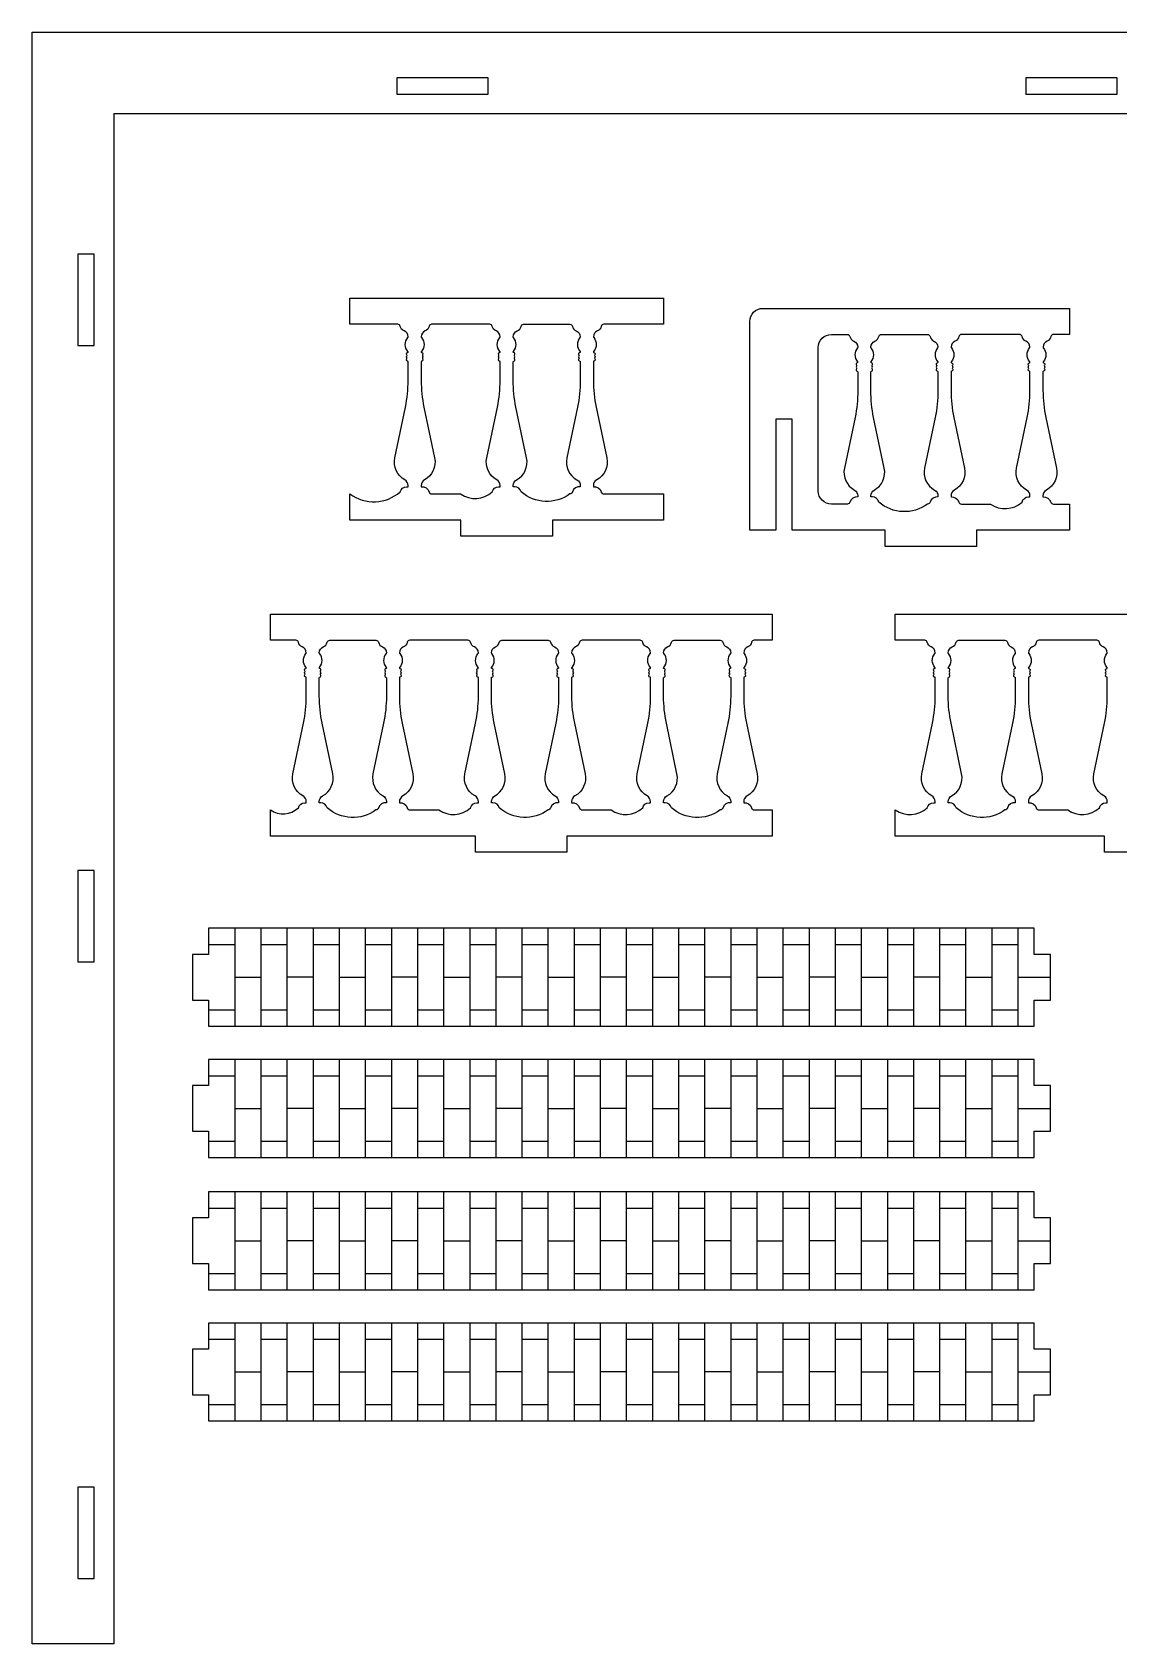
# Model space of a CAD drawing. Extents: x 8164 to 10920, y 152 to 1666.
# Drawn here: x 8882.3 to 9082.1, y 992.7 to 1289.1 of the extents above; entities that cross this region are included whole.
import ezdxf

# ---------------------------------------------------------------- set-up
doc = ezdxf.new("R2010")
doc.units = 0
doc.header["$MEASUREMENT"] = 0
doc.layers.add('LAYER_1', color=18, linetype='CONTINUOUS')

msp = doc.modelspace()

# ---------------------------------------------------------------- linework, layer by layer
at = {"layer": 'LAYER_1'}
for points in [[(8897.27, 1274.09), (8897.27, 992.69), (8882.27, 992.69), (8882.27, 1289.09), (9521.27, 1289.09), (9521.27, 992.69), (9506.27, 992.69), (9506.27, 1274.09)], [(8949.32, 1277.69), (8966.12, 1277.69), (8966.12, 1280.69), (8949.32, 1280.69)], [(9064.97, 1277.69), (9081.77, 1277.69), (9081.77, 1280.69), (9064.97, 1280.69)], [(8893.67, 1231.49), (8893.67, 1248.29), (8890.67, 1248.29), (8890.67, 1231.49)], [(8893.67, 1118.09), (8893.67, 1134.89), (8890.67, 1134.89), (8890.67, 1118.09)], [(9066.51, 1124.29), (8914.71, 1124.29), (8914.71, 1119.49), (8911.71, 1119.49), (8911.71, 1111.09), (8914.71, 1111.09), (8914.71, 1106.29), (9066.51, 1106.29), (9066.51, 1111.09), (9069.51, 1111.09), (9069.51, 1119.49), (9066.51, 1119.49)], [(9066.51, 1100.16), (8914.71, 1100.16), (8914.71, 1095.36), (8911.71, 1095.36), (8911.71, 1086.96), (8914.71, 1086.96), (8914.71, 1082.16), (9066.51, 1082.16), (9066.51, 1086.96), (9069.51, 1086.96), (9069.51, 1095.36), (9066.51, 1095.36)], [(9066.51, 1075.81), (8914.71, 1075.81), (8914.71, 1071.01), (8911.71, 1071.01), (8911.71, 1062.61), (8914.71, 1062.61), (8914.71, 1057.81), (9066.51, 1057.81), (9066.51, 1062.61), (9069.51, 1062.61), (9069.51, 1071.01), (9066.51, 1071.01)], [(9066.51, 1051.69), (8914.71, 1051.69), (8914.71, 1046.89), (8911.71, 1046.89), (8911.71, 1038.49), (8914.71, 1038.49), (8914.71, 1033.69), (9066.51, 1033.69), (9066.51, 1038.49), (9069.51, 1038.49), (9069.51, 1046.89), (9066.51, 1046.89)], [(8893.67, 1004.69), (8893.67, 1021.49), (8890.67, 1021.49), (8890.67, 1004.69)]]:
    msp.add_lwpolyline(points, close=True, dxfattribs=at)
for points in [[(8940.67, 1199.38), (8940.67, 1204.18, 0.352171), (8949.95, 1204.56, -0.352171), (8951.12, 1205.5), (8951.39, 1205.5), (8951.39, 1205.7, 0.272519), (8950.78, 1206.75, -0.328849), (8948.93, 1210.8), (8950.88, 1220.13, 0.051698), (8951.39, 1225.05), (8951.39, 1228.49, 0.366837), (8951.29, 1228.61, -0.600564), (8951.15, 1229.05, 0.39765), (8951.15, 1229.21, -0.39765), (8951.15, 1229.57, 0.39765), (8951.15, 1229.74, -0.594353), (8951.29, 1230.18, 0.584261), (8951.36, 1230.37, -0.375636), (8951.34, 1232.92, 0.187098), (8951.39, 1233.08, 0.294683), (8950.66, 1234.15, -0.244569), (8949.95, 1235, 0.352171), (8949.48, 1235.38), (8940.67, 1235.38), (8940.67, 1240.18), (8998.35, 1240.18), (8998.35, 1235.38), (8987.37, 1235.38, 0.352171), (8986.9, 1235, -0.244569), (8986.19, 1234.15, 0.294683), (8985.45, 1233.08, 0.187098), (8985.51, 1232.92, -0.375636), (8985.49, 1230.37, 0.584261), (8985.55, 1230.18, -0.594353), (8985.7, 1229.74, 0.39765), (8985.7, 1229.57, -0.39765), (8985.7, 1229.21, 0.39765), (8985.7, 1229.05, -0.600564), (8985.55, 1228.61, 0.366837), (8985.45, 1228.49), (8985.45, 1225.05, 0.051698), (8985.96, 1220.13), (8987.92, 1210.8, -0.328849), (8986.07, 1206.75, 0.272519), (8985.45, 1205.7), (8985.45, 1205.5, -0.352171), (8986.9, 1204.56, 0.352171), (8987.37, 1204.18), (8998.35, 1204.18), (8998.35, 1199.38), (8977.91, 1199.38), (8977.91, 1196.38), (8961.11, 1196.38), (8961.11, 1199.38)], [(9073.02, 1197.51), (9055.92, 1197.51), (9055.92, 1194.51), (9039.12, 1194.51), (9039.12, 1197.51), (9022.02, 1197.51), (9022.02, 1217.91), (9019.02, 1217.91), (9019.02, 1197.51), (9014.22, 1197.51), (9014.22, 1235.91, -0.414214), (9016.62, 1238.31), (9073.02, 1238.31), (9073.02, 1233.51), (9070.05, 1233.51, 0.352171), (9069.58, 1233.13, -0.244569), (9068.87, 1232.28, 0.294683), (9068.14, 1231.21, 0.187098), (9068.19, 1231.05, -0.375636), (9068.17, 1228.5, 0.584261), (9068.24, 1228.31, -0.594353), (9068.38, 1227.87, 0.39765), (9068.38, 1227.7, -0.39765), (9068.38, 1227.34, 0.39765), (9068.38, 1227.18, -0.600564), (9068.24, 1226.74, 0.366837), (9068.13, 1226.62), (9068.13, 1223.18, 0.051698), (9068.65, 1218.26), (9070.6, 1208.93, -0.328849), (9068.75, 1204.88, 0.272519), (9068.13, 1203.83), (9068.13, 1203.63, -0.352171), (9069.58, 1202.69, 0.352171), (9070.05, 1202.31), (9073.02, 1202.31)], [(8961.05, 1204.18, 0.352171), (8966.86, 1204.56, -0.352171), (8968.03, 1205.5), (8968.31, 1205.5), (8968.31, 1205.7, 0.272519), (8967.69, 1206.75, -0.328849), (8965.84, 1210.8), (8967.8, 1220.13, 0.051698), (8968.31, 1225.05), (8968.31, 1228.49, 0.366837), (8968.21, 1228.61, -0.600564), (8968.06, 1229.05, 0.39765), (8968.06, 1229.21, -0.39765), (8968.06, 1229.57, 0.39765), (8968.06, 1229.74, -0.594353), (8968.21, 1230.18, 0.584261), (8968.27, 1230.37, -0.375636), (8968.25, 1232.92, 0.187098), (8968.31, 1233.08, 0.294683), (8967.57, 1234.15, -0.244569), (8966.86, 1235, 0.352171), (8966.39, 1235.38), (8955.71, 1235.38, 0.352171), (8955.24, 1235, -0.244569), (8954.53, 1234.15, 0.294683), (8953.79, 1233.08, 0.187098), (8953.85, 1232.92, -0.375636), (8953.83, 1230.37, 0.584261), (8953.9, 1230.18, -0.594353), (8954.04, 1229.74, 0.39765), (8954.04, 1229.57, -0.39765), (8954.04, 1229.21, 0.39765), (8954.04, 1229.05, -0.600564), (8953.89, 1228.61, 0.366837), (8953.79, 1228.49), (8953.79, 1225.05, 0.051698), (8954.3, 1220.13), (8956.26, 1210.8, -0.328849), (8954.41, 1206.75, 0.272519), (8953.79, 1205.7), (8953.79, 1205.5, -0.352171), (8955.24, 1204.56, 0.352171), (8955.71, 1204.18)], [(8981.13, 1235.38, -0.352171), (8981.6, 1235, 0.244569), (8982.31, 1234.15, -0.294683), (8983.05, 1233.08, -0.187098), (8982.99, 1232.92, 0.375636), (8983.01, 1230.37, -0.584261), (8982.94, 1230.18, 0.594353), (8982.8, 1229.74, -0.39765), (8982.8, 1229.57, 0.39765), (8982.8, 1229.21, -0.39765), (8982.8, 1229.05, 0.600564), (8982.95, 1228.61, -0.366837), (8983.05, 1228.49), (8983.05, 1225.05, -0.051698), (8982.54, 1220.13), (8980.58, 1210.8, 0.328849), (8982.43, 1206.75, -0.272519), (8983.05, 1205.7), (8983.05, 1205.5, 0.352171), (8981.6, 1204.56, -0.352171), (8981.13, 1204.18, -0.352171), (8972.16, 1204.56, 0.352171), (8970.99, 1205.5), (8970.71, 1205.5), (8970.71, 1205.7, -0.272519), (8971.33, 1206.75, 0.328849), (8973.18, 1210.8), (8971.22, 1220.13, -0.051698), (8970.71, 1225.05), (8970.71, 1228.49, -0.366837), (8970.81, 1228.61, 0.600564), (8970.96, 1229.05, -0.39765), (8970.96, 1229.21, 0.39765), (8970.96, 1229.57, -0.39765), (8970.96, 1229.74, 0.594353), (8970.82, 1230.18, -0.584261), (8970.75, 1230.37, 0.375636), (8970.77, 1232.92, -0.187098), (8970.71, 1233.08, -0.294683), (8971.45, 1234.15, 0.244569), (8972.16, 1235, -0.352171), (8972.63, 1235.38)], [(9033.46, 1204.88, -0.272519), (9034.08, 1203.83), (9034.08, 1203.63, 0.352171), (9032.63, 1202.69, -0.352171), (9032.16, 1202.31), (9029.22, 1202.31, -0.414214), (9026.82, 1204.71), (9026.82, 1231.11, -0.414214), (9029.22, 1233.51), (9032.16, 1233.51, -0.352171), (9032.63, 1233.13, 0.244569), (9033.34, 1232.28, -0.294683), (9034.08, 1231.21, -0.187098), (9034.02, 1231.05, 0.375636), (9034.04, 1228.5, -0.584261), (9033.97, 1228.31, 0.594353), (9033.83, 1227.87, -0.39765), (9033.83, 1227.7, 0.39765), (9033.83, 1227.34, -0.39765), (9033.83, 1227.18, 0.600564), (9033.98, 1226.74, -0.366837), (9034.08, 1226.62), (9034.08, 1223.18, -0.051698), (9033.57, 1218.26), (9031.61, 1208.93, 0.328849)], [(9046.9, 1233.51, -0.352171), (9047.37, 1233.13, 0.244569), (9048.08, 1232.28, -0.294683), (9048.82, 1231.21, -0.187098), (9048.76, 1231.05, 0.375636), (9048.78, 1228.5, -0.584261), (9048.71, 1228.31, 0.594353), (9048.57, 1227.87, -0.39765), (9048.57, 1227.7, 0.39765), (9048.57, 1227.34, -0.39765), (9048.57, 1227.18, 0.600564), (9048.72, 1226.74, -0.366837), (9048.82, 1226.62), (9048.82, 1223.18, -0.051698), (9048.31, 1218.26), (9046.35, 1208.93, 0.328849), (9048.2, 1204.88, -0.272519), (9048.82, 1203.83), (9048.82, 1203.63, 0.352171), (9047.37, 1202.69, -0.352171), (9046.9, 1202.31, -0.352171), (9037.93, 1202.69, 0.352171), (9036.76, 1203.63), (9036.48, 1203.63), (9036.48, 1203.83, -0.272519), (9037.1, 1204.88, 0.328849), (9038.95, 1208.93), (9036.99, 1218.26, -0.051698), (9036.48, 1223.18), (9036.48, 1226.62, -0.366837), (9036.58, 1226.74, 0.600564), (9036.73, 1227.18, -0.39765), (9036.73, 1227.34, 0.39765), (9036.73, 1227.7, -0.39765), (9036.73, 1227.87, 0.594353), (9036.59, 1228.31, -0.584261), (9036.52, 1228.5, 0.375636), (9036.54, 1231.05, -0.187098), (9036.48, 1231.21, -0.294683), (9037.22, 1232.28, 0.244569), (9037.93, 1233.13, -0.352171), (9038.4, 1233.51)], [(9058.48, 1202.31, 0.352171), (9064.29, 1202.69, -0.352171), (9065.46, 1203.63), (9065.73, 1203.63), (9065.73, 1203.83, 0.272519), (9065.12, 1204.88, -0.328849), (9063.27, 1208.93), (9065.22, 1218.26, 0.051698), (9065.73, 1223.18), (9065.73, 1226.62, 0.366837), (9065.63, 1226.74, -0.600564), (9065.49, 1227.18, 0.39765), (9065.49, 1227.34, -0.39765), (9065.49, 1227.7, 0.39765), (9065.49, 1227.87, -0.594353), (9065.63, 1228.31, 0.584261), (9065.7, 1228.5, -0.375636), (9065.68, 1231.05, 0.187098), (9065.73, 1231.21, 0.294683), (9065, 1232.28, -0.244569), (9064.29, 1233.13, 0.352171), (9063.82, 1233.51), (9053.14, 1233.51, 0.352171), (9052.67, 1233.13, -0.244569), (9051.96, 1232.28, 0.294683), (9051.22, 1231.21, 0.187098), (9051.28, 1231.05, -0.375636), (9051.26, 1228.5, 0.584261), (9051.32, 1228.31, -0.594353), (9051.47, 1227.87, 0.39765), (9051.47, 1227.7, -0.39765), (9051.47, 1227.34, 0.39765), (9051.47, 1227.18, -0.600564), (9051.32, 1226.74, 0.366837), (9051.22, 1226.62), (9051.22, 1223.18, 0.051698), (9051.73, 1218.26), (9053.69, 1208.93, -0.328849), (9051.84, 1204.88, 0.272519), (9051.22, 1203.83), (9051.22, 1203.63, -0.352171), (9052.67, 1202.69, 0.352171), (9053.14, 1202.31)], [(9018.33, 1177.26), (9015.02, 1177.26, 0.352171), (9014.55, 1176.89, -0.244569), (9013.84, 1176.04, 0.294683), (9013.1, 1174.96, 0.187098), (9013.16, 1174.8, -0.375636), (9013.14, 1172.26, 0.584261), (9013.21, 1172.06, -0.594353), (9013.35, 1171.62, 0.39765), (9013.35, 1171.45, -0.39765), (9013.35, 1171.09, 0.39765), (9013.35, 1170.93, -0.600564), (9013.2, 1170.49, 0.366837), (9013.1, 1170.37), (9013.1, 1166.93, 0.051698), (9013.61, 1162.01), (9015.57, 1152.68, -0.328849), (9013.72, 1148.63, 0.272519), (9013.1, 1147.58), (9013.1, 1147.38, -0.352171), (9014.55, 1146.44, 0.352171), (9015.02, 1146.06), (9018.33, 1146.06), (9018.33, 1141.26), (8980.6, 1141.26), (8980.6, 1138.26), (8963.8, 1138.26), (8963.8, 1141.26), (8926.06, 1141.26), (8926.06, 1146.06, 0.352171), (8931.21, 1146.44, -0.352171), (8932.38, 1147.38), (8932.66, 1147.38), (8932.66, 1147.58, 0.272519), (8932.04, 1148.63, -0.328849), (8930.19, 1152.68), (8932.15, 1162.01, 0.051698), (8932.66, 1166.93), (8932.66, 1170.37, 0.366837), (8932.56, 1170.49, -0.600564), (8932.41, 1170.93, 0.39765), (8932.41, 1171.09, -0.39765), (8932.41, 1171.45, 0.39765), (8932.41, 1171.62, -0.594353), (8932.55, 1172.06, 0.584261), (8932.62, 1172.26, -0.375636), (8932.6, 1174.8, 0.187098), (8932.66, 1174.96, 0.294683), (8931.92, 1176.04, -0.244569), (8931.21, 1176.89, 0.352171), (8930.74, 1177.26), (8926.06, 1177.26), (8926.06, 1182.06), (9018.33, 1182.06)], [(8945.48, 1177.26, -0.352171), (8945.95, 1176.89, 0.244569), (8946.66, 1176.04, -0.294683), (8947.39, 1174.96, -0.187098), (8947.34, 1174.8, 0.375636), (8947.36, 1172.26, -0.584261), (8947.29, 1172.06, 0.594353), (8947.15, 1171.62, -0.39765), (8947.15, 1171.45, 0.39765), (8947.15, 1171.09, -0.39765), (8947.15, 1170.93, 0.600564), (8947.29, 1170.49, -0.366837), (8947.39, 1170.37), (8947.39, 1166.93, -0.051698), (8946.88, 1162.01), (8944.93, 1152.68, 0.328849), (8946.78, 1148.63, -0.272519), (8947.39, 1147.58), (8947.39, 1147.38, 0.352171), (8945.95, 1146.44, -0.352171), (8945.48, 1146.06, -0.352171), (8936.5, 1146.44, 0.352171), (8935.33, 1147.38), (8935.06, 1147.38), (8935.06, 1147.58, -0.272519), (8935.67, 1148.63, 0.328849), (8937.52, 1152.68), (8935.57, 1162.01, -0.051698), (8935.06, 1166.93), (8935.06, 1170.37, -0.366837), (8935.16, 1170.49, 0.600564), (8935.3, 1170.93, -0.39765), (8935.3, 1171.09, 0.39765), (8935.3, 1171.45, -0.39765), (8935.3, 1171.62, 0.594353), (8935.16, 1172.06, -0.584261), (8935.09, 1172.26, 0.375636), (8935.11, 1174.8, -0.187098), (8935.06, 1174.96, -0.294683), (8935.79, 1176.04, 0.244569), (8936.5, 1176.89, -0.352171), (8936.97, 1177.26)], [(8957.05, 1146.06, 0.352171), (8962.86, 1146.44, -0.352171), (8964.03, 1147.38), (8964.31, 1147.38), (8964.31, 1147.58, 0.272519), (8963.69, 1148.63, -0.328849), (8961.84, 1152.68), (8963.8, 1162.01, 0.051698), (8964.31, 1166.93), (8964.31, 1170.37, 0.366837), (8964.21, 1170.49, -0.600564), (8964.06, 1170.93, 0.39765), (8964.06, 1171.09, -0.39765), (8964.06, 1171.45, 0.39765), (8964.06, 1171.62, -0.594353), (8964.21, 1172.06, 0.584261), (8964.27, 1172.26, -0.375636), (8964.25, 1174.8, 0.187098), (8964.31, 1174.96, 0.294683), (8963.57, 1176.04, -0.244569), (8962.86, 1176.89, 0.352171), (8962.39, 1177.26), (8951.71, 1177.26, 0.352171), (8951.24, 1176.89, -0.244569), (8950.53, 1176.04, 0.294683), (8949.79, 1174.96, 0.187098), (8949.85, 1174.8, -0.375636), (8949.83, 1172.26, 0.584261), (8949.9, 1172.06, -0.594353), (8950.04, 1171.62, 0.39765), (8950.04, 1171.45, -0.39765), (8950.04, 1171.09, 0.39765), (8950.04, 1170.93, -0.600564), (8949.89, 1170.49, 0.366837), (8949.79, 1170.37), (8949.79, 1166.93, 0.051698), (8950.3, 1162.01), (8952.26, 1152.68, -0.328849), (8950.41, 1148.63, 0.272519), (8949.79, 1147.58), (8949.79, 1147.38, -0.352171), (8951.24, 1146.44, 0.352171), (8951.71, 1146.06)], [(8977.13, 1177.26, -0.352171), (8977.6, 1176.89, 0.244569), (8978.31, 1176.04, -0.294683), (8979.05, 1174.96, -0.187098), (8978.99, 1174.8, 0.375636), (8979.01, 1172.26, -0.584261), (8978.94, 1172.06, 0.594353), (8978.8, 1171.62, -0.39765), (8978.8, 1171.45, 0.39765), (8978.8, 1171.09, -0.39765), (8978.8, 1170.93, 0.600564), (8978.95, 1170.49, -0.366837), (8979.05, 1170.37), (8979.05, 1166.93, -0.051698), (8978.54, 1162.01), (8976.58, 1152.68, 0.328849), (8978.43, 1148.63, -0.272519), (8979.05, 1147.58), (8979.05, 1147.38, 0.352171), (8977.6, 1146.44, -0.352171), (8977.13, 1146.06, -0.352171), (8968.16, 1146.44, 0.352171), (8966.99, 1147.38), (8966.71, 1147.38), (8966.71, 1147.58, -0.272519), (8967.33, 1148.63, 0.328849), (8969.18, 1152.68), (8967.22, 1162.01, -0.051698), (8966.71, 1166.93), (8966.71, 1170.37, -0.366837), (8966.81, 1170.49, 0.600564), (8966.96, 1170.93, -0.39765), (8966.96, 1171.09, 0.39765), (8966.96, 1171.45, -0.39765), (8966.96, 1171.62, 0.594353), (8966.82, 1172.06, -0.584261), (8966.75, 1172.26, 0.375636), (8966.77, 1174.8, -0.187098), (8966.71, 1174.96, -0.294683), (8967.45, 1176.04, 0.244569), (8968.16, 1176.89, -0.352171), (8968.63, 1177.26)], [(8988.71, 1146.06, 0.352171), (8994.52, 1146.44, -0.352171), (8995.69, 1147.38), (8995.97, 1147.38), (8995.97, 1147.58, 0.272519), (8995.35, 1148.63, -0.328849), (8993.5, 1152.68), (8995.46, 1162.01, 0.051698), (8995.97, 1166.93), (8995.97, 1170.37, 0.366837), (8995.87, 1170.49, -0.600564), (8995.72, 1170.93, 0.39765), (8995.72, 1171.09, -0.39765), (8995.72, 1171.45, 0.39765), (8995.72, 1171.62, -0.594353), (8995.86, 1172.06, 0.584261), (8995.93, 1172.26, -0.375636), (8995.91, 1174.8, 0.187098), (8995.96, 1174.96, 0.294683), (8995.23, 1176.04, -0.244569), (8994.52, 1176.89, 0.352171), (8994.05, 1177.26), (8983.37, 1177.26, 0.352171), (8982.9, 1176.89, -0.244569), (8982.19, 1176.04, 0.294683), (8981.45, 1174.96, 0.187098), (8981.51, 1174.8, -0.375636), (8981.49, 1172.26, 0.584261), (8981.55, 1172.06, -0.594353), (8981.7, 1171.62, 0.39765), (8981.7, 1171.45, -0.39765), (8981.7, 1171.09, 0.39765), (8981.7, 1170.93, -0.600564), (8981.55, 1170.49, 0.366837), (8981.45, 1170.37), (8981.45, 1166.93, 0.051698), (8981.96, 1162.01), (8983.92, 1152.68, -0.328849), (8982.07, 1148.63, 0.272519), (8981.45, 1147.58), (8981.45, 1147.38, -0.352171), (8982.9, 1146.44, 0.352171), (8983.37, 1146.06)], [(9008.79, 1177.26, -0.352171), (9009.26, 1176.89, 0.244569), (9009.97, 1176.04, -0.294683), (9010.7, 1174.96, -0.187098), (9010.65, 1174.8, 0.375636), (9010.67, 1172.26, -0.584261), (9010.6, 1172.06, 0.594353), (9010.46, 1171.62, -0.39765), (9010.46, 1171.45, 0.39765), (9010.46, 1171.09, -0.39765), (9010.46, 1170.93, 0.600564), (9010.6, 1170.49, -0.366837), (9010.7, 1170.37), (9010.7, 1166.93, -0.051698), (9010.19, 1162.01), (9008.24, 1152.68, 0.328849), (9010.09, 1148.63, -0.272519), (9010.7, 1147.58), (9010.7, 1147.38, 0.352171), (9009.26, 1146.44, -0.352171), (9008.79, 1146.06, -0.352171), (8999.81, 1146.44, 0.352171), (8998.64, 1147.38), (8998.37, 1147.38), (8998.37, 1147.58, -0.272519), (8998.98, 1148.63, 0.328849), (9000.83, 1152.68), (8998.88, 1162.01, -0.051698), (8998.37, 1166.93), (8998.37, 1170.37, -0.366837), (8998.47, 1170.49, 0.600564), (8998.61, 1170.93, -0.39765), (8998.61, 1171.09, 0.39765), (8998.61, 1171.45, -0.39765), (8998.61, 1171.62, 0.594353), (8998.47, 1172.06, -0.584261), (8998.4, 1172.26, 0.375636), (8998.42, 1174.8, -0.187098), (8998.37, 1174.96, -0.294683), (8999.1, 1176.04, 0.244569), (8999.81, 1176.89, -0.352171), (9000.28, 1177.26)], [(9061.13, 1177.26, -0.352171), (9061.6, 1176.89, 0.244569), (9062.31, 1176.04, -0.294683), (9063.04, 1174.96, -0.187098), (9062.99, 1174.8, 0.375636), (9063.01, 1172.26, -0.584261), (9062.94, 1172.06, 0.594353), (9062.8, 1171.62, -0.39765), (9062.8, 1171.45, 0.39765), (9062.8, 1171.09, -0.39765), (9062.8, 1170.93, 0.600564), (9062.94, 1170.49, -0.366837), (9063.04, 1170.37), (9063.04, 1166.93, -0.051698), (9062.53, 1162.01), (9060.58, 1152.68, 0.328849), (9062.43, 1148.63, -0.272519), (9063.04, 1147.58), (9063.04, 1147.38, 0.352171), (9061.6, 1146.44, -0.352171), (9061.13, 1146.06, -0.352171), (9052.15, 1146.44, 0.352171), (9050.98, 1147.38), (9050.71, 1147.38), (9050.71, 1147.58, -0.272519), (9051.32, 1148.63, 0.328849), (9053.17, 1152.68), (9051.22, 1162.01, -0.051698), (9050.71, 1166.93), (9050.71, 1170.37, -0.366837), (9050.81, 1170.49, 0.600564), (9050.95, 1170.93, -0.39765), (9050.95, 1171.09, 0.39765), (9050.95, 1171.45, -0.39765), (9050.95, 1171.62, 0.594353), (9050.81, 1172.06, -0.584261), (9050.74, 1172.26, 0.375636), (9050.76, 1174.8, -0.187098), (9050.71, 1174.96, -0.294683), (9051.44, 1176.04, 0.244569), (9052.15, 1176.89, -0.352171), (9052.62, 1177.26)], [(9072.7, 1146.06, 0.352171), (9078.51, 1146.44, -0.352171), (9079.68, 1147.38), (9079.96, 1147.38), (9079.96, 1147.58, 0.272519), (9079.34, 1148.63, -0.328849), (9077.49, 1152.68), (9079.45, 1162.01, 0.051698), (9079.96, 1166.93), (9079.96, 1170.37, 0.366837), (9079.86, 1170.49, -0.600564), (9079.71, 1170.93, 0.39765), (9079.71, 1171.09, -0.39765), (9079.71, 1171.45, 0.39765), (9079.71, 1171.62, -0.594353), (9079.86, 1172.06, 0.584261), (9079.92, 1172.26, -0.375636), (9079.9, 1174.8, 0.187098), (9079.96, 1174.96, 0.294683), (9079.22, 1176.04, -0.244569), (9078.51, 1176.89, 0.352171), (9078.04, 1177.26), (9067.36, 1177.26, 0.352171), (9066.89, 1176.89, -0.244569), (9066.18, 1176.04, 0.294683), (9065.44, 1174.96, 0.187098), (9065.5, 1174.8, -0.375636), (9065.48, 1172.26, 0.584261), (9065.55, 1172.06, -0.594353), (9065.69, 1171.62, 0.39765), (9065.69, 1171.45, -0.39765), (9065.69, 1171.09, 0.39765), (9065.69, 1170.93, -0.600564), (9065.54, 1170.49, 0.366837), (9065.44, 1170.37), (9065.44, 1166.93, 0.051698), (9065.95, 1162.01), (9067.91, 1152.68, -0.328849), (9066.06, 1148.63, 0.272519), (9065.44, 1147.58), (9065.44, 1147.38, -0.352171), (9066.89, 1146.44, 0.352171), (9067.36, 1146.06)]]:
    msp.add_lwpolyline(points, format="xyb", close=True, dxfattribs=at)
msp.add_lwpolyline([(9096.25, 1138.26), (9079.45, 1138.26), (9079.45, 1141.26), (9040.96, 1141.26), (9040.96, 1146.06, 0.352171), (9046.86, 1146.44, -0.352171), (9048.03, 1147.38), (9048.31, 1147.38), (9048.31, 1147.58, 0.272519), (9047.69, 1148.63, -0.328849), (9045.84, 1152.68), (9047.8, 1162.01, 0.051698), (9048.31, 1166.93), (9048.31, 1170.37, 0.366837), (9048.21, 1170.49, -0.600564), (9048.06, 1170.93, 0.39765), (9048.06, 1171.09, -0.39765), (9048.06, 1171.45, 0.39765), (9048.06, 1171.62, -0.594353), (9048.2, 1172.06, 0.584261), (9048.27, 1172.26, -0.375636), (9048.25, 1174.8, 0.187098), (9048.31, 1174.96, 0.294683), (9047.57, 1176.04, -0.244569), (9046.86, 1176.89, 0.352171), (9046.39, 1177.26), (9040.96, 1177.26), (9040.96, 1182.06), (9134.73, 1182.06)], format="xyb", dxfattribs=at)
for points in [[(8919.51, 1124.29), (8919.51, 1106.29)], [(8924.31, 1124.29), (8924.31, 1106.29)], [(8929.11, 1124.29), (8929.11, 1106.29)], [(8933.91, 1124.29), (8933.91, 1106.29)], [(8938.71, 1124.29), (8938.71, 1106.29)], [(8943.51, 1124.29), (8943.51, 1106.29)], [(8948.31, 1124.29), (8948.31, 1106.29)], [(8953.11, 1124.29), (8953.11, 1106.29)], [(8957.91, 1124.29), (8957.91, 1106.29)], [(8962.71, 1124.29), (8962.71, 1106.29)], [(8967.51, 1124.29), (8967.51, 1106.29)], [(8972.31, 1124.29), (8972.31, 1106.29)], [(8977.11, 1124.29), (8977.11, 1106.29)], [(8981.91, 1124.29), (8981.91, 1106.29)], [(8986.71, 1124.29), (8986.71, 1106.29)], [(8991.51, 1124.29), (8991.51, 1106.29)], [(8996.31, 1124.29), (8996.31, 1106.29)], [(9001.11, 1124.29), (9001.11, 1106.29)], [(9005.91, 1124.29), (9005.91, 1106.29)], [(9010.71, 1124.29), (9010.71, 1106.29)], [(9015.51, 1124.29), (9015.51, 1106.29)], [(9020.31, 1124.29), (9020.31, 1106.29)], [(9025.11, 1124.29), (9025.11, 1106.29)], [(9029.91, 1124.29), (9029.91, 1106.29)], [(9034.71, 1124.29), (9034.71, 1106.29)], [(9039.51, 1124.29), (9039.51, 1106.29)], [(9044.31, 1124.29), (9044.31, 1106.29)], [(9049.11, 1124.29), (9049.11, 1106.29)], [(9053.91, 1124.29), (9053.91, 1106.29)], [(9058.71, 1124.29), (9058.71, 1106.29)], [(9063.51, 1124.29), (9063.51, 1106.29)], [(8914.71, 1121.29), (8919.51, 1121.29)], [(8924.31, 1121.29), (8929.11, 1121.29)], [(8933.91, 1121.29), (8938.71, 1121.29)], [(8943.51, 1121.29), (8948.31, 1121.29)], [(8953.11, 1121.29), (8957.91, 1121.29)], [(8962.71, 1121.29), (8967.51, 1121.29)], [(8972.31, 1121.29), (8977.11, 1121.29)], [(8981.91, 1121.29), (8986.71, 1121.29)], [(8991.51, 1121.29), (8996.31, 1121.29)], [(9001.11, 1121.29), (9005.91, 1121.29)], [(9010.71, 1121.29), (9015.51, 1121.29)], [(9020.31, 1121.29), (9025.11, 1121.29)], [(9029.91, 1121.29), (9034.71, 1121.29)], [(9039.51, 1121.29), (9044.31, 1121.29)], [(9049.11, 1121.29), (9053.91, 1121.29)], [(9058.71, 1121.29), (9063.51, 1121.29)], [(8919.51, 1115.29), (8924.31, 1115.29)], [(8933.91, 1115.29), (8929.11, 1115.29)], [(8938.71, 1115.29), (8943.51, 1115.29)], [(8953.11, 1115.29), (8948.31, 1115.29)], [(8957.91, 1115.29), (8962.71, 1115.29)], [(8972.31, 1115.29), (8967.51, 1115.29)], [(8977.11, 1115.29), (8981.91, 1115.29)], [(8991.51, 1115.29), (8986.71, 1115.29)], [(8996.31, 1115.29), (9001.11, 1115.29)], [(9010.71, 1115.29), (9005.91, 1115.29)], [(9015.51, 1115.29), (9020.31, 1115.29)], [(9029.91, 1115.29), (9025.11, 1115.29)], [(9034.71, 1115.29), (9039.51, 1115.29)], [(9049.11, 1115.29), (9044.31, 1115.29)], [(9053.91, 1115.29), (9058.71, 1115.29)], [(9063.51, 1115.29), (9069.51, 1115.29)], [(8914.71, 1109.29), (8919.51, 1109.29)], [(8924.31, 1109.29), (8929.11, 1109.29)], [(8933.91, 1109.29), (8938.71, 1109.29)], [(8943.51, 1109.29), (8948.31, 1109.29)], [(8953.11, 1109.29), (8957.91, 1109.29)], [(8962.71, 1109.29), (8967.51, 1109.29)], [(8972.31, 1109.29), (8977.11, 1109.29)], [(8981.91, 1109.29), (8986.71, 1109.29)], [(8991.51, 1109.29), (8996.31, 1109.29)], [(9001.11, 1109.29), (9005.91, 1109.29)], [(9010.71, 1109.29), (9015.51, 1109.29)], [(9020.31, 1109.29), (9025.11, 1109.29)], [(9029.91, 1109.29), (9034.71, 1109.29)], [(9039.51, 1109.29), (9044.31, 1109.29)], [(9049.11, 1109.29), (9053.91, 1109.29)], [(9058.71, 1109.29), (9063.51, 1109.29)], [(8919.51, 1100.16), (8919.51, 1082.16)], [(8924.31, 1100.16), (8924.31, 1082.16)], [(8929.11, 1100.16), (8929.11, 1082.16)], [(8933.91, 1100.16), (8933.91, 1082.16)], [(8938.71, 1100.16), (8938.71, 1082.16)], [(8943.51, 1100.16), (8943.51, 1082.16)], [(8948.31, 1100.16), (8948.31, 1082.16)], [(8953.11, 1100.16), (8953.11, 1082.16)], [(8957.91, 1100.16), (8957.91, 1082.16)], [(8962.71, 1100.16), (8962.71, 1082.16)], [(8967.51, 1100.16), (8967.51, 1082.16)], [(8972.31, 1100.16), (8972.31, 1082.16)], [(8977.11, 1100.16), (8977.11, 1082.16)], [(8981.91, 1100.16), (8981.91, 1082.16)], [(8986.71, 1100.16), (8986.71, 1082.16)], [(8991.51, 1100.16), (8991.51, 1082.16)], [(8996.31, 1100.16), (8996.31, 1082.16)], [(9001.11, 1100.16), (9001.11, 1082.16)], [(9005.91, 1100.16), (9005.91, 1082.16)], [(9010.71, 1100.16), (9010.71, 1082.16)], [(9015.51, 1100.16), (9015.51, 1082.16)], [(9020.31, 1100.16), (9020.31, 1082.16)], [(9025.11, 1100.16), (9025.11, 1082.16)], [(9029.91, 1100.16), (9029.91, 1082.16)], [(9034.71, 1100.16), (9034.71, 1082.16)], [(9039.51, 1100.16), (9039.51, 1082.16)], [(9044.31, 1100.16), (9044.31, 1082.16)], [(9049.11, 1100.16), (9049.11, 1082.16)], [(9053.91, 1100.16), (9053.91, 1082.16)], [(9058.71, 1100.16), (9058.71, 1082.16)], [(9063.51, 1100.16), (9063.51, 1082.16)], [(8914.71, 1097.16), (8919.51, 1097.16)], [(8924.31, 1097.16), (8929.11, 1097.16)], [(8933.91, 1097.16), (8938.71, 1097.16)], [(8943.51, 1097.16), (8948.31, 1097.16)], [(8953.11, 1097.16), (8957.91, 1097.16)], [(8962.71, 1097.16), (8967.51, 1097.16)], [(8972.31, 1097.16), (8977.11, 1097.16)], [(8981.91, 1097.16), (8986.71, 1097.16)], [(8991.51, 1097.16), (8996.31, 1097.16)], [(9001.11, 1097.16), (9005.91, 1097.16)], [(9010.71, 1097.16), (9015.51, 1097.16)], [(9020.31, 1097.16), (9025.11, 1097.16)], [(9029.91, 1097.16), (9034.71, 1097.16)], [(9039.51, 1097.16), (9044.31, 1097.16)], [(9049.11, 1097.16), (9053.91, 1097.16)], [(9058.71, 1097.16), (9063.51, 1097.16)], [(8919.51, 1091.16), (8924.31, 1091.16)], [(8933.91, 1091.16), (8929.11, 1091.16)], [(8938.71, 1091.16), (8943.51, 1091.16)], [(8953.11, 1091.16), (8948.31, 1091.16)], [(8957.91, 1091.16), (8962.71, 1091.16)], [(8972.31, 1091.16), (8967.51, 1091.16)], [(8977.11, 1091.16), (8981.91, 1091.16)], [(8991.51, 1091.16), (8986.71, 1091.16)], [(8996.31, 1091.16), (9001.11, 1091.16)], [(9010.71, 1091.16), (9005.91, 1091.16)], [(9015.51, 1091.16), (9020.31, 1091.16)], [(9029.91, 1091.16), (9025.11, 1091.16)], [(9034.71, 1091.16), (9039.51, 1091.16)], [(9049.11, 1091.16), (9044.31, 1091.16)], [(9053.91, 1091.16), (9058.71, 1091.16)], [(9063.51, 1091.16), (9069.51, 1091.16)], [(8914.71, 1085.16), (8919.51, 1085.16)], [(8924.31, 1085.16), (8929.11, 1085.16)], [(8933.91, 1085.16), (8938.71, 1085.16)], [(8943.51, 1085.16), (8948.31, 1085.16)], [(8953.11, 1085.16), (8957.91, 1085.16)], [(8962.71, 1085.16), (8967.51, 1085.16)], [(8972.31, 1085.16), (8977.11, 1085.16)], [(8981.91, 1085.16), (8986.71, 1085.16)], [(8991.51, 1085.16), (8996.31, 1085.16)], [(9001.11, 1085.16), (9005.91, 1085.16)], [(9010.71, 1085.16), (9015.51, 1085.16)], [(9020.31, 1085.16), (9025.11, 1085.16)], [(9029.91, 1085.16), (9034.71, 1085.16)], [(9039.51, 1085.16), (9044.31, 1085.16)], [(9049.11, 1085.16), (9053.91, 1085.16)], [(9058.71, 1085.16), (9063.51, 1085.16)], [(8919.51, 1075.81), (8919.51, 1057.81)], [(8924.31, 1075.81), (8924.31, 1057.81)], [(8929.11, 1075.81), (8929.11, 1057.81)], [(8933.91, 1075.81), (8933.91, 1057.81)], [(8938.71, 1075.81), (8938.71, 1057.81)], [(8943.51, 1075.81), (8943.51, 1057.81)], [(8948.31, 1075.81), (8948.31, 1057.81)], [(8953.11, 1075.81), (8953.11, 1057.81)], [(8957.91, 1075.81), (8957.91, 1057.81)], [(8962.71, 1075.81), (8962.71, 1057.81)], [(8967.51, 1075.81), (8967.51, 1057.81)], [(8972.31, 1075.81), (8972.31, 1057.81)], [(8977.11, 1075.81), (8977.11, 1057.81)], [(8981.91, 1075.81), (8981.91, 1057.81)], [(8986.71, 1075.81), (8986.71, 1057.81)], [(8991.51, 1075.81), (8991.51, 1057.81)], [(8996.31, 1075.81), (8996.31, 1057.81)], [(9001.11, 1075.81), (9001.11, 1057.81)], [(9005.91, 1075.81), (9005.91, 1057.81)], [(9010.71, 1075.81), (9010.71, 1057.81)], [(9015.51, 1075.81), (9015.51, 1057.81)], [(9020.31, 1075.81), (9020.31, 1057.81)], [(9025.11, 1075.81), (9025.11, 1057.81)], [(9029.91, 1075.81), (9029.91, 1057.81)], [(9034.71, 1075.81), (9034.71, 1057.81)], [(9039.51, 1075.81), (9039.51, 1057.81)], [(9044.31, 1075.81), (9044.31, 1057.81)], [(9049.11, 1075.81), (9049.11, 1057.81)], [(9053.91, 1075.81), (9053.91, 1057.81)], [(9058.71, 1075.81), (9058.71, 1057.81)], [(9063.51, 1075.81), (9063.51, 1057.81)], [(8914.71, 1072.81), (8919.51, 1072.81)], [(8924.31, 1072.81), (8929.11, 1072.81)], [(8933.91, 1072.81), (8938.71, 1072.81)], [(8943.51, 1072.81), (8948.31, 1072.81)], [(8953.11, 1072.81), (8957.91, 1072.81)], [(8962.71, 1072.81), (8967.51, 1072.81)], [(8972.31, 1072.81), (8977.11, 1072.81)], [(8981.91, 1072.81), (8986.71, 1072.81)], [(8991.51, 1072.81), (8996.31, 1072.81)], [(9001.11, 1072.81), (9005.91, 1072.81)], [(9010.71, 1072.81), (9015.51, 1072.81)], [(9020.31, 1072.81), (9025.11, 1072.81)], [(9029.91, 1072.81), (9034.71, 1072.81)], [(9039.51, 1072.81), (9044.31, 1072.81)], [(9049.11, 1072.81), (9053.91, 1072.81)], [(9058.71, 1072.81), (9063.51, 1072.81)], [(8919.51, 1066.81), (8924.31, 1066.81)], [(8933.91, 1066.81), (8929.11, 1066.81)], [(8938.71, 1066.81), (8943.51, 1066.81)], [(8953.11, 1066.81), (8948.31, 1066.81)], [(8957.91, 1066.81), (8962.71, 1066.81)], [(8972.31, 1066.81), (8967.51, 1066.81)], [(8977.11, 1066.81), (8981.91, 1066.81)], [(8991.51, 1066.81), (8986.71, 1066.81)], [(8996.31, 1066.81), (9001.11, 1066.81)], [(9010.71, 1066.81), (9005.91, 1066.81)], [(9015.51, 1066.81), (9020.31, 1066.81)], [(9029.91, 1066.81), (9025.11, 1066.81)], [(9034.71, 1066.81), (9039.51, 1066.81)], [(9049.11, 1066.81), (9044.31, 1066.81)], [(9053.91, 1066.81), (9058.71, 1066.81)], [(9063.51, 1066.81), (9069.51, 1066.81)], [(8914.71, 1060.81), (8919.51, 1060.81)], [(8924.31, 1060.81), (8929.11, 1060.81)], [(8933.91, 1060.81), (8938.71, 1060.81)], [(8943.51, 1060.81), (8948.31, 1060.81)], [(8953.11, 1060.81), (8957.91, 1060.81)], [(8962.71, 1060.81), (8967.51, 1060.81)], [(8972.31, 1060.81), (8977.11, 1060.81)], [(8981.91, 1060.81), (8986.71, 1060.81)], [(8991.51, 1060.81), (8996.31, 1060.81)], [(9001.11, 1060.81), (9005.91, 1060.81)], [(9010.71, 1060.81), (9015.51, 1060.81)], [(9020.31, 1060.81), (9025.11, 1060.81)], [(9029.91, 1060.81), (9034.71, 1060.81)], [(9039.51, 1060.81), (9044.31, 1060.81)], [(9049.11, 1060.81), (9053.91, 1060.81)], [(9058.71, 1060.81), (9063.51, 1060.81)], [(8919.51, 1051.69), (8919.51, 1033.69)], [(8924.31, 1051.69), (8924.31, 1033.69)], [(8929.11, 1051.69), (8929.11, 1033.69)], [(8933.91, 1051.69), (8933.91, 1033.69)], [(8938.71, 1051.69), (8938.71, 1033.69)], [(8943.51, 1051.69), (8943.51, 1033.69)], [(8948.31, 1051.69), (8948.31, 1033.69)], [(8953.11, 1051.69), (8953.11, 1033.69)], [(8957.91, 1051.69), (8957.91, 1033.69)], [(8962.71, 1051.69), (8962.71, 1033.69)], [(8967.51, 1051.69), (8967.51, 1033.69)], [(8972.31, 1051.69), (8972.31, 1033.69)], [(8977.11, 1051.69), (8977.11, 1033.69)], [(8981.91, 1051.69), (8981.91, 1033.69)], [(8986.71, 1051.69), (8986.71, 1033.69)], [(8991.51, 1051.69), (8991.51, 1033.69)], [(8996.31, 1051.69), (8996.31, 1033.69)], [(9001.11, 1051.69), (9001.11, 1033.69)], [(9005.91, 1051.69), (9005.91, 1033.69)], [(9010.71, 1051.69), (9010.71, 1033.69)], [(9015.51, 1051.69), (9015.51, 1033.69)], [(9020.31, 1051.69), (9020.31, 1033.69)], [(9025.11, 1051.69), (9025.11, 1033.69)], [(9029.91, 1051.69), (9029.91, 1033.69)], [(9034.71, 1051.69), (9034.71, 1033.69)], [(9039.51, 1051.69), (9039.51, 1033.69)], [(9044.31, 1051.69), (9044.31, 1033.69)], [(9049.11, 1051.69), (9049.11, 1033.69)], [(9053.91, 1051.69), (9053.91, 1033.69)], [(9058.71, 1051.69), (9058.71, 1033.69)], [(9063.51, 1051.69), (9063.51, 1033.69)], [(8914.71, 1048.69), (8919.51, 1048.69)], [(8924.31, 1048.69), (8929.11, 1048.69)], [(8933.91, 1048.69), (8938.71, 1048.69)], [(8943.51, 1048.69), (8948.31, 1048.69)], [(8953.11, 1048.69), (8957.91, 1048.69)], [(8962.71, 1048.69), (8967.51, 1048.69)], [(8972.31, 1048.69), (8977.11, 1048.69)], [(8981.91, 1048.69), (8986.71, 1048.69)], [(8991.51, 1048.69), (8996.31, 1048.69)], [(9001.11, 1048.69), (9005.91, 1048.69)], [(9010.71, 1048.69), (9015.51, 1048.69)], [(9020.31, 1048.69), (9025.11, 1048.69)], [(9029.91, 1048.69), (9034.71, 1048.69)], [(9039.51, 1048.69), (9044.31, 1048.69)], [(9049.11, 1048.69), (9053.91, 1048.69)], [(9058.71, 1048.69), (9063.51, 1048.69)], [(8919.51, 1042.69), (8924.31, 1042.69)], [(8933.91, 1042.69), (8929.11, 1042.69)], [(8938.71, 1042.69), (8943.51, 1042.69)], [(8953.11, 1042.69), (8948.31, 1042.69)], [(8957.91, 1042.69), (8962.71, 1042.69)], [(8972.31, 1042.69), (8967.51, 1042.69)], [(8977.11, 1042.69), (8981.91, 1042.69)], [(8991.51, 1042.69), (8986.71, 1042.69)], [(8996.31, 1042.69), (9001.11, 1042.69)], [(9010.71, 1042.69), (9005.91, 1042.69)], [(9015.51, 1042.69), (9020.31, 1042.69)], [(9029.91, 1042.69), (9025.11, 1042.69)], [(9034.71, 1042.69), (9039.51, 1042.69)], [(9049.11, 1042.69), (9044.31, 1042.69)], [(9053.91, 1042.69), (9058.71, 1042.69)], [(9063.51, 1042.69), (9069.51, 1042.69)], [(8914.71, 1036.69), (8919.51, 1036.69)], [(8924.31, 1036.69), (8929.11, 1036.69)], [(8933.91, 1036.69), (8938.71, 1036.69)], [(8943.51, 1036.69), (8948.31, 1036.69)], [(8953.11, 1036.69), (8957.91, 1036.69)], [(8962.71, 1036.69), (8967.51, 1036.69)], [(8972.31, 1036.69), (8977.11, 1036.69)], [(8981.91, 1036.69), (8986.71, 1036.69)], [(8991.51, 1036.69), (8996.31, 1036.69)], [(9001.11, 1036.69), (9005.91, 1036.69)], [(9010.71, 1036.69), (9015.51, 1036.69)], [(9020.31, 1036.69), (9025.11, 1036.69)], [(9029.91, 1036.69), (9034.71, 1036.69)], [(9039.51, 1036.69), (9044.31, 1036.69)], [(9049.11, 1036.69), (9053.91, 1036.69)], [(9058.71, 1036.69), (9063.51, 1036.69)]]:
    msp.add_lwpolyline(points, dxfattribs=at)

doc.saveas('drawing.dxf')
